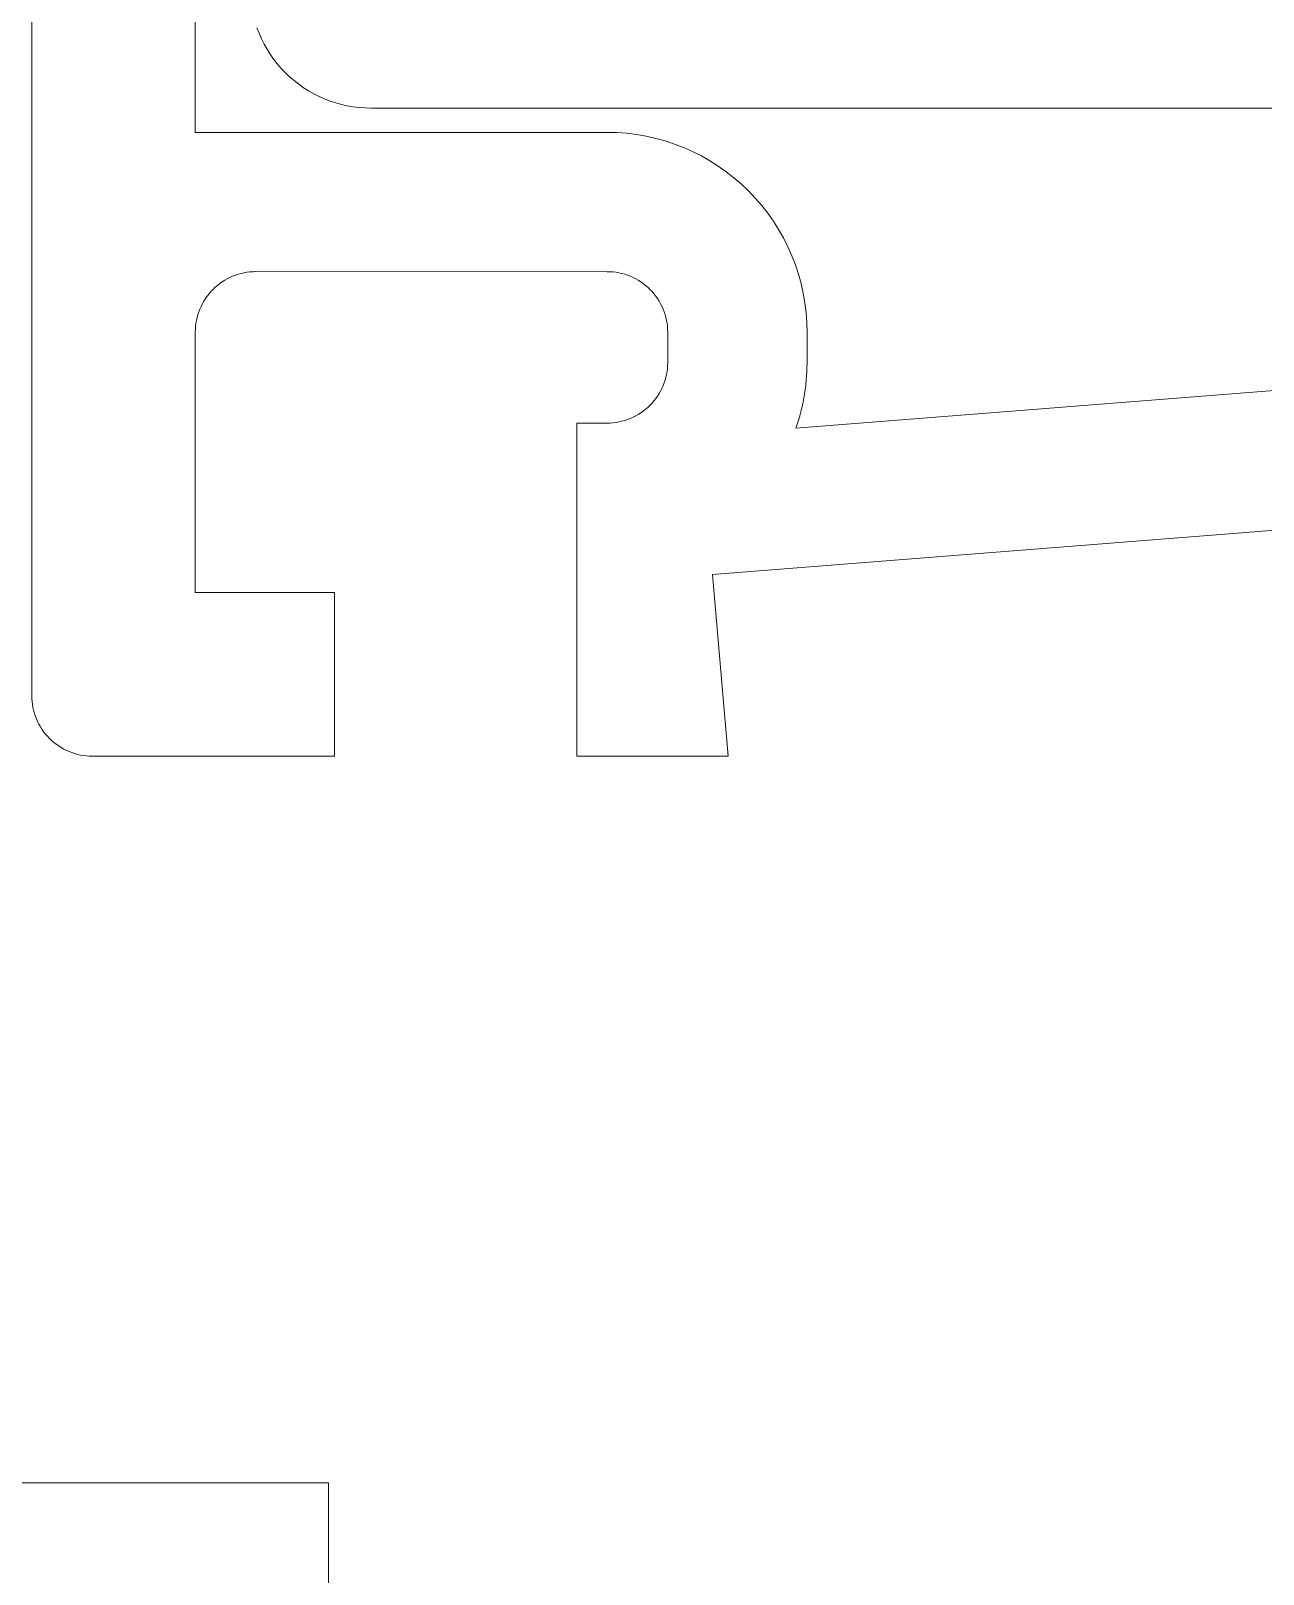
# Model space of a CAD drawing. Header units: centimetres. Extents: x 16433 to 114398, y -50094 to -12305.
# Drawn here: x 66731.338 to 66733.372, y -38604.807 to -38602.259 of the extents above; entities that cross this region are included whole.
import ezdxf

# ---------------------------------------------------------------- set-up
doc = ezdxf.new("R2010")
doc.units = ezdxf.units.CM
doc.header["$LTSCALE"] = 0.5
doc.layers.get('0').update_dxf_attribs({"linetype": 'CONTINUOUS'})
doc.layers.add('0-Coupe A.3', color=7, linetype='CONTINUOUS')

# ---------------------------------------------------------------- blocks, each defined once
blk = doc.blocks.new('Groupe-369-1')
at = {"color": 7, "linetype": 'Continuous', "lineweight": 5}
for points in [[(10405.1974, -46990.1837, 0), (10405.2448, -46990.3579, 0), (10405.4677, -46991.177, 0), (10405.7576, -46991.0954, 0), (10405.8041, -46991.341, 0), (10405.2637, -46991.4433, 0), (10405.2544, -46991.3942, 0), (10405.2534, -46991.3894, 0), (10405.2521, -46991.3847, 0), (10405.2506, -46991.38, 0), (10405.2489, -46991.3754, 0), (10405.2469, -46991.3709, 0), (10405.2448, -46991.3665, 0), (10405.2424, -46991.3622, 0), (10405.2398, -46991.358, 0), (10405.237, -46991.354, 0), (10405.234, -46991.3501, 0), (10405.2309, -46991.3463, 0), (10405.2275, -46991.3427, 0), (10405.224, -46991.3393, 0), (10405.2203, -46991.3361, 0), (10405.2165, -46991.333, 0), (10405.2125, -46991.3302, 0), (10405.2084, -46991.3275, 0), (10405.2041, -46991.3251, 0), (10405.1997, -46991.3228, 0), (10405.1953, -46991.3208, 0), (10405.1907, -46991.319, 0), (10405.1861, -46991.3174, 0), (10405.1813, -46991.316, 0), (10405.1766, -46991.3149, 0), (10405.1717, -46991.314, 0), (10405.1669, -46991.3134, 0), (10405.162, -46991.313, 0), (10405.1571, -46991.3128, 0), (10405.1522, -46991.3129, 0), (10405.1473, -46991.3132, 0), (10405.1424, -46991.3138, 0), (10405.1375, -46991.3146, 0), (10405.0884, -46991.3239, 0), (10405.0836, -46991.3249, 0), (10405.0789, -46991.3262, 0), (10405.0742, -46991.3276, 0), (10405.0696, -46991.3294, 0), (10405.0651, -46991.3313, 0), (10405.0607, -46991.3335, 0), (10405.0564, -46991.3359, 0), (10405.0522, -46991.3385, 0), (10405.0482, -46991.3412, 0), (10405.0443, -46991.3442, 0), (10405.0406, -46991.3474, 0), (10405.037, -46991.3508, 0), (10405.0336, -46991.3543, 0), (10405.0303, -46991.358, 0), (10405.0273, -46991.3618, 0), (10405.0244, -46991.3658, 0), (10405.0217, -46991.3699, 0), (10405.0193, -46991.3742, 0), (10405.017, -46991.3785, 0), (10405.015, -46991.383, 0), (10405.0132, -46991.3876, 0), (10405.0116, -46991.3922, 0), (10405.0103, -46991.3969, 0), (10405.0091, -46991.4017, 0), (10405.0082, -46991.4065, 0), (10405.0076, -46991.4114, 0), (10405.0072, -46991.4163, 0), (10405.007, -46991.4212, 0), (10405.0071, -46991.4261, 0), (10405.0074, -46991.431, 0), (10405.008, -46991.4359, 0), (10405.0088, -46991.4407, 0), (10405.1167, -46992.0106, 0), (10405.1177, -46992.0154, 0), (10405.119, -46992.0201, 0), (10405.1205, -46992.0248, 0), (10405.1222, -46992.0294, 0), (10405.1242, -46992.0339, 0), (10405.1263, -46992.0383, 0), (10405.1287, -46992.0426, 0), (10405.1313, -46992.0468, 0), (10405.1341, -46992.0508, 0), (10405.1371, -46992.0547, 0), (10405.1402, -46992.0585, 0), (10405.1436, -46992.062, 0), (10405.1471, -46992.0655, 0), (10405.1508, -46992.0687, 0), (10405.1546, -46992.0718, 0), (10405.1586, -46992.0746, 0), (10405.1628, -46992.0773, 0), (10405.167, -46992.0797, 0), (10405.1714, -46992.082, 0), (10405.1758, -46992.084, 0), (10405.1804, -46992.0858, 0), (10405.185, -46992.0874, 0), (10405.1898, -46992.0888, 0), (10405.1945, -46992.0899, 0), (10405.1994, -46992.0908, 0), (10405.2042, -46992.0914, 0), (10405.2091, -46992.0918, 0), (10405.214, -46992.092, 0), (10405.2189, -46992.0919, 0), (10405.2238, -46992.0916, 0), (10405.2287, -46992.091, 0), (10405.2336, -46992.0902, 0), (10405.656, -46992.0102, 0), (10405.6132, -46991.7842, 0), (10405.8785, -46991.734, 0), (10405.953, -46992.127, 0), (10405.9538, -46992.1319, 0), (10405.9543, -46992.1367, 0), (10405.9546, -46992.1416, 0), (10405.9547, -46992.1465, 0), (10405.9545, -46992.1514, 0), (10405.9541, -46992.1563, 0), (10405.9535, -46992.1612, 0), (10405.9526, -46992.166, 0), (10405.9515, -46992.1708, 0), (10405.9501, -46992.1755, 0), (10405.9486, -46992.1802, 0), (10405.9467, -46992.1847, 0), (10405.9447, -46992.1892, 0), (10405.9425, -46992.1936, 0), (10405.94, -46992.1978, 0), (10405.9373, -46992.2019, 0), (10405.9345, -46992.2059, 0), (10405.9314, -46992.2098, 0), (10405.9282, -46992.2135, 0), (10405.9248, -46992.217, 0), (10405.9212, -46992.2203, 0), (10405.9174, -46992.2235, 0), (10405.9135, -46992.2265, 0), (10405.9095, -46992.2293, 0), (10405.9053, -46992.2319, 0), (10405.901, -46992.2342, 0), (10405.8966, -46992.2364, 0), (10405.8921, -46992.2384, 0), (10405.8875, -46992.2401, 0), (10405.8829, -46992.2416, 0), (10405.8781, -46992.2428, 0), (10405.8733, -46992.2439, 0), (10396.5392, -46994.0116, 0)], [(10407.2064, -46992.2967, 0), (10407.0594, -46991.5205, 0), (10407.2756, -46991.4796, 0)], [(10404.8127, -46989.6459, 0), (10405.2047, -46991.0864, 0), (10405.2013, -46991.0859, 0), (10405.1979, -46991.0855, 0), (10405.1944, -46991.085, 0), (10405.191, -46991.0847, 0), (10405.1876, -46991.0843, 0), (10405.1841, -46991.084, 0), (10405.1807, -46991.0837, 0), (10405.1772, -46991.0835, 0), (10405.1738, -46991.0833, 0), (10405.1703, -46991.0831, 0), (10405.1669, -46991.083, 0), (10405.1634, -46991.0829, 0), (10405.16, -46991.0828, 0), (10405.1565, -46991.0828, 0), (10405.1531, -46991.0828, 0), (10405.1496, -46991.0829, 0), (10405.1462, -46991.083, 0), (10405.1427, -46991.0831, 0), (10405.1393, -46991.0832, 0), (10405.1358, -46991.0834, 0), (10405.1324, -46991.0837, 0), (10405.1289, -46991.0839, 0), (10405.1255, -46991.0842, 0), (10405.1221, -46991.0846, 0), (10405.1186, -46991.0849, 0), (10405.1152, -46991.0854, 0), (10405.1118, -46991.0858, 0), (10405.1084, -46991.0863, 0), (10405.105, -46991.0868, 0), (10405.1015, -46991.0874, 0), (10405.0981, -46991.0879, 0), (10405.0948, -46991.0886, 0), (10405.0456, -46991.0979, 0), (10405.0298, -46991.1013, 0), (10405.0141, -46991.1055, 0), (10404.9987, -46991.1104, 0), (10404.9835, -46991.1161, 0), (10404.9687, -46991.1225, 0), (10404.9541, -46991.1297, 0), (10404.94, -46991.1375, 0), (10404.9262, -46991.1461, 0), (10404.9129, -46991.1553, 0), (10404.9, -46991.1651, 0), (10404.8877, -46991.1756, 0), (10404.8758, -46991.1866, 0), (10404.8646, -46991.1983, 0), (10404.8539, -46991.2104, 0), (10404.8438, -46991.2231, 0), (10404.8343, -46991.2363, 0), (10404.8255, -46991.2499, 0), (10404.8174, -46991.2639, 0), (10404.81, -46991.2783, 0), (10404.8033, -46991.293, 0), (10404.7974, -46991.3081, 0), (10404.7921, -46991.3234, 0), (10404.7877, -46991.339, 0), (10404.784, -46991.3548, 0), (10404.7811, -46991.3707, 0), (10404.7789, -46991.3867, 0), (10404.7776, -46991.4029, 0), (10404.777, -46991.4191, 0), (10404.7773, -46991.4353, 0), (10404.7783, -46991.4514, 0), (10404.7802, -46991.4675, 0), (10404.7828, -46991.4835, 0), (10404.9093, -46992.1516, 0), (10403.7155, -46992.3777, 0)], [(10404.7208, -46992.0838, 0), (10404.7291, -46992.0787, 0), (10404.7372, -46992.0731, 0), (10404.745, -46992.0671, 0), (10404.7525, -46992.0608, 0), (10404.7597, -46992.0541, 0), (10404.7665, -46992.047, 0), (10404.773, -46992.0397, 0), (10404.7791, -46992.032, 0), (10404.7848, -46992.024, 0), (10404.7901, -46992.0158, 0), (10404.7951, -46992.0073, 0), (10404.7996, -46991.9985, 0), (10404.8036, -46991.9896, 0), (10404.8072, -46991.9805, 0), (10404.8104, -46991.9712, 0), (10404.8131, -46991.9617, 0), (10404.8153, -46991.9522, 0), (10404.8171, -46991.9425, 0), (10404.8184, -46991.9328, 0), (10404.8192, -46991.923, 0), (10404.8195, -46991.9132, 0), (10404.8194, -46991.9034, 0), (10404.8188, -46991.8936, 0), (10404.8176, -46991.8838, 0), (10404.8161, -46991.8741, 0), (10404.1462, -46988.337, 0)]]:
    blk.add_polyline3d(points, dxfattribs=at)

msp = doc.modelspace()

# ---------------------------------------------------------------- block references
at = {"layer": '0-Coupe A.3', "color": 7, "rotation": 259.2764052561336}
msp.add_blockref('Groupe-369-1', (114839.1566, -37123.1143), dxfattribs=at)

doc.saveas('drawing.dxf')
